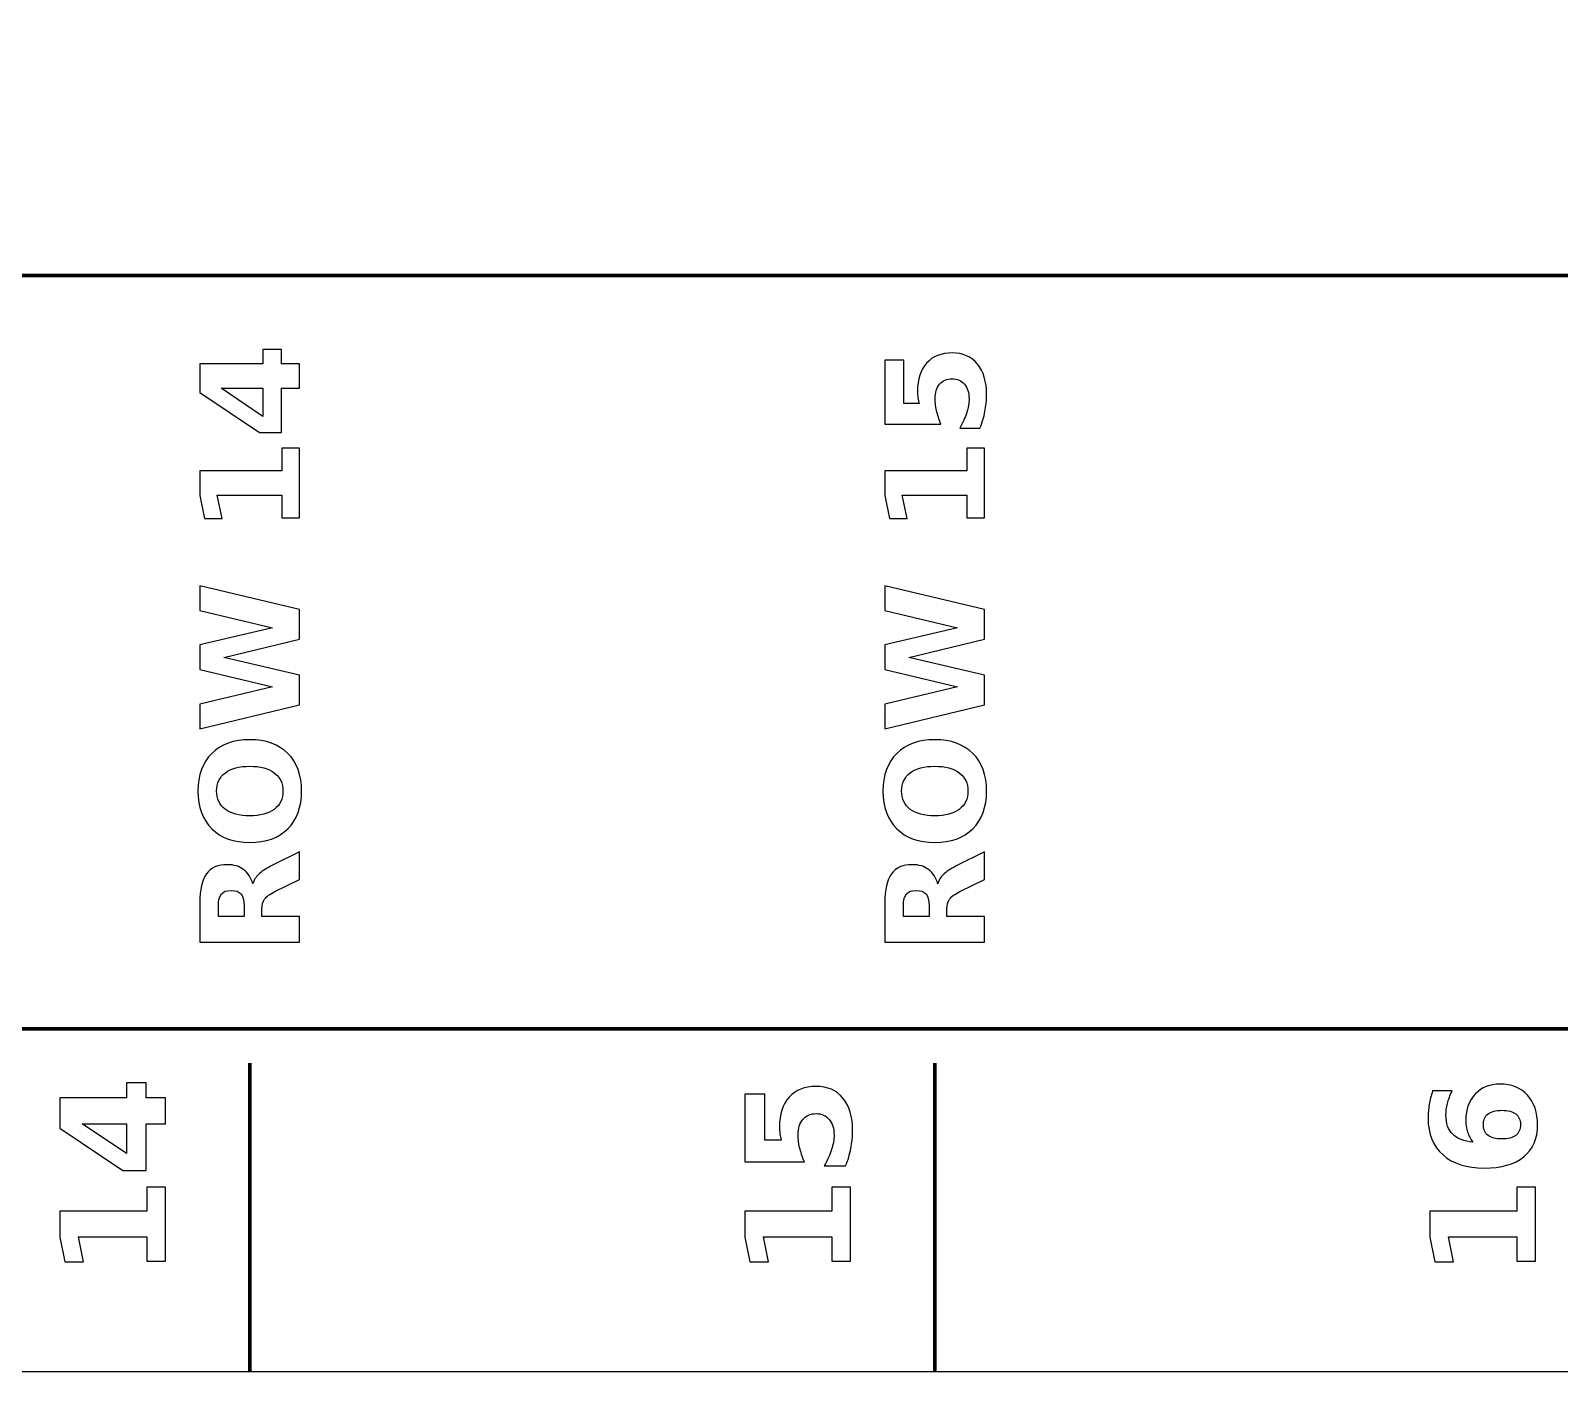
# Model space of a CAD drawing. Header units: centimetres. Extents: x -27.5 to 5.5, y -16.9 to -12.8.
# Drawn here: x -13.127 to -10.895, y -16.85 to -14.892 of the extents above; entities that cross this region are included whole.
import ezdxf

# ---------------------------------------------------------------- set-up
doc = ezdxf.new("R2010")
doc.units = ezdxf.units.CM
doc.header["$MEASUREMENT"] = 0
doc.layers.add('Layer 1', color=7, linetype='Continuous')

msp = doc.modelspace()

# ---------------------------------------------------------------- linework, layer by layer
at = {"layer": 'Layer 1', "color": 7}
msp.add_open_spline([(-27.5, -12.85), (-27.5, -12.85), (5.5, -12.85), (5.5, -12.85), (5.5, -12.85), (5.5, -12.85), (5.5, -16.85), (5.5, -16.85), (5.5, -16.85), (5.5, -16.85), (-27.5, -16.85), (-27.5, -16.85), (-27.5, -16.85), (-27.5, -16.85), (-27.5, -12.85), (-27.5, -12.85)], degree=3, knots=[0, 0, 0, 0, 0.25, 0.25, 0.25, 0.25, 0.5, 0.5, 0.5, 0.5, 0.75, 0.75, 0.75, 0.75, 1, 1, 1, 1], dxfattribs=at)
at = {"layer": 'Layer 1', "color": 250, "lineweight": 100}
msp.add_open_spline([(-26.05684, -16.35), (-26.05684, -16.35), (-26.05684, -15.25), (-26.05684, -15.25), (-26.05684, -15.25), (-26.05684, -15.25), (3.51816, -15.25), (3.51816, -15.25), (3.51816, -15.25), (3.51816, -15.25), (3.51816, -16.35), (3.51816, -16.35), (3.51816, -16.35), (3.51816, -16.35), (-26.05684, -16.35), (-26.05684, -16.35)], degree=3, knots=[0, 0, 0, 0, 0.25, 0.25, 0.25, 0.25, 0.5, 0.5, 0.5, 0.5, 0.75, 0.75, 0.75, 0.75, 1, 1, 1, 1], dxfattribs=at)
at = {"layer": 'Layer 1', "color": 250}
for points, knots in [([(-12.87974, -15.42084), (-12.87974, -15.42084), (-12.87974, -15.37904), (-12.87974, -15.37904), (-12.87974, -15.37904), (-12.87974, -15.37904), (-12.78774, -15.37904), (-12.78774, -15.37904), (-12.78774, -15.37904), (-12.78774, -15.37904), (-12.78774, -15.35824), (-12.78774, -15.35824), (-12.78774, -15.35824), (-12.78774, -15.35824), (-12.76051, -15.35824), (-12.76051, -15.35824), (-12.76051, -15.35824), (-12.76051, -15.35824), (-12.76051, -15.37904), (-12.76051, -15.37904), (-12.76051, -15.37904), (-12.76051, -15.37904), (-12.73394, -15.37904), (-12.73394, -15.37904), (-12.73394, -15.37904), (-12.73394, -15.37904), (-12.73394, -15.41457), (-12.73394, -15.41457), (-12.73394, -15.41457), (-12.73394, -15.41457), (-12.76051, -15.41457), (-12.76051, -15.41457), (-12.76051, -15.41457), (-12.76051, -15.41457), (-12.76051, -15.47924), (-12.76051, -15.47924), (-12.76051, -15.47924), (-12.76051, -15.47924), (-12.79274, -15.47924), (-12.79274, -15.47924), (-12.79274, -15.47924), (-12.79274, -15.47924), (-12.87974, -15.42084), (-12.87974, -15.42084)], [0, 0, 0, 0, 0.0909091, 0.0909091, 0.0909091, 0.0909091, 0.1818182, 0.1818182, 0.1818182, 0.1818182, 0.2727273, 0.2727273, 0.2727273, 0.2727273, 0.3636364, 0.3636364, 0.3636364, 0.3636364, 0.4545455, 0.4545455, 0.4545455, 0.4545455, 0.5454545, 0.5454545, 0.5454545, 0.5454545, 0.6363636, 0.6363636, 0.6363636, 0.6363636, 0.7272727, 0.7272727, 0.7272727, 0.7272727, 0.8181818, 0.8181818, 0.8181818, 0.8181818, 0.9090909, 0.9090909, 0.9090909, 0.9090909, 1, 1, 1, 1]), ([(-11.87974, -15.46704), (-11.87974, -15.46704), (-11.87974, -15.37357), (-11.87974, -15.37357), (-11.87974, -15.37357), (-11.87974, -15.37357), (-11.85211, -15.37357), (-11.85211, -15.37357), (-11.85211, -15.37357), (-11.85211, -15.37357), (-11.85211, -15.43707), (-11.85211, -15.43707), (-11.85211, -15.43707), (-11.85211, -15.43707), (-11.82954, -15.43707), (-11.82954, -15.43707), (-11.82954, -15.43707), (-11.83031, -15.43421), (-11.83091, -15.43134), (-11.83134, -15.42844), (-11.83134, -15.42844), (-11.83177, -15.42554), (-11.83197, -15.42251), (-11.83197, -15.41941), (-11.83197, -15.41941), (-11.83197, -15.40161), (-11.82754, -15.38777), (-11.81864, -15.37787), (-11.81864, -15.37787), (-11.80977, -15.36797), (-11.79737, -15.36304), (-11.78151, -15.36304), (-11.78151, -15.36304), (-11.76574, -15.36304), (-11.75341, -15.36844), (-11.74447, -15.37921), (-11.74447, -15.37921), (-11.73557, -15.38997), (-11.73111, -15.40494), (-11.73111, -15.42407), (-11.73111, -15.42407), (-11.73111, -15.43234), (-11.73191, -15.44054), (-11.73351, -15.44864), (-11.73351, -15.44864), (-11.73511, -15.45674), (-11.73751, -15.46481), (-11.74077, -15.47281), (-11.74077, -15.47281), (-11.74077, -15.47281), (-11.77037, -15.47281), (-11.77037, -15.47281), (-11.77037, -15.47281), (-11.76581, -15.46487), (-11.76241, -15.45734), (-11.76011, -15.45021), (-11.76011, -15.45021), (-11.75784, -15.44307), (-11.75671, -15.43634), (-11.75671, -15.43004), (-11.75671, -15.43004), (-11.75671, -15.42091), (-11.75894, -15.41374), (-11.76341, -15.40851), (-11.76341, -15.40851), (-11.76784, -15.40327), (-11.77387, -15.40064), (-11.78147, -15.40064), (-11.78147, -15.40064), (-11.78917, -15.40064), (-11.79521, -15.40327), (-11.79964, -15.40851), (-11.79964, -15.40851), (-11.80407, -15.41374), (-11.80627, -15.42091), (-11.80627, -15.43004), (-11.80627, -15.43004), (-11.80627, -15.43544), (-11.80557, -15.44121), (-11.80417, -15.44731), (-11.80417, -15.44731), (-11.80277, -15.45344), (-11.80061, -15.46001), (-11.79767, -15.46704), (-11.79767, -15.46704), (-11.79767, -15.46704), (-11.87974, -15.46704), (-11.87974, -15.46704)], [0, 0, 0, 0, 0.0454545, 0.0454545, 0.0454545, 0.0454545, 0.0909091, 0.0909091, 0.0909091, 0.0909091, 0.1363636, 0.1363636, 0.1363636, 0.1363636, 0.1818182, 0.1818182, 0.1818182, 0.1818182, 0.2272727, 0.2272727, 0.2272727, 0.2272727, 0.2727273, 0.2727273, 0.2727273, 0.2727273, 0.3181818, 0.3181818, 0.3181818, 0.3181818, 0.3636364, 0.3636364, 0.3636364, 0.3636364, 0.4090909, 0.4090909, 0.4090909, 0.4090909, 0.4545455, 0.4545455, 0.4545455, 0.4545455, 0.5, 0.5, 0.5, 0.5, 0.5454545, 0.5454545, 0.5454545, 0.5454545, 0.5909091, 0.5909091, 0.5909091, 0.5909091, 0.6363636, 0.6363636, 0.6363636, 0.6363636, 0.6818182, 0.6818182, 0.6818182, 0.6818182, 0.7272727, 0.7272727, 0.7272727, 0.7272727, 0.7727273, 0.7727273, 0.7727273, 0.7727273, 0.8181818, 0.8181818, 0.8181818, 0.8181818, 0.8636364, 0.8636364, 0.8636364, 0.8636364, 0.9090909, 0.9090909, 0.9090909, 0.9090909, 0.9545455, 0.9545455, 0.9545455, 0.9545455, 1, 1, 1, 1]), ([(-12.84877, -15.41457), (-12.84877, -15.41457), (-12.78774, -15.45581), (-12.78774, -15.45581), (-12.78774, -15.45581), (-12.78774, -15.45581), (-12.78774, -15.41457), (-12.78774, -15.41457), (-12.78774, -15.41457), (-12.78774, -15.41457), (-12.84877, -15.41457), (-12.84877, -15.41457)], [0, 0, 0, 0, 0.3333333, 0.3333333, 0.3333333, 0.3333333, 0.6666667, 0.6666667, 0.6666667, 0.6666667, 1, 1, 1, 1]), ([(-12.75991, -15.60398), (-12.75991, -15.60398), (-12.75991, -15.57078), (-12.75991, -15.57078), (-12.75991, -15.57078), (-12.75991, -15.57078), (-12.85414, -15.57078), (-12.85414, -15.57078), (-12.85414, -15.57078), (-12.85414, -15.57078), (-12.84711, -15.60484), (-12.84711, -15.60484), (-12.84711, -15.60484), (-12.84711, -15.60484), (-12.87271, -15.60484), (-12.87271, -15.60484), (-12.87271, -15.60484), (-12.87271, -15.60484), (-12.87974, -15.57098), (-12.87974, -15.57098), (-12.87974, -15.57098), (-12.87974, -15.57098), (-12.87974, -15.53524), (-12.87974, -15.53524), (-12.87974, -15.53524), (-12.87974, -15.53524), (-12.75991, -15.53524), (-12.75991, -15.53524), (-12.75991, -15.53524), (-12.75991, -15.53524), (-12.75991, -15.50204), (-12.75991, -15.50204), (-12.75991, -15.50204), (-12.75991, -15.50204), (-12.73394, -15.50204), (-12.73394, -15.50204), (-12.73394, -15.50204), (-12.73394, -15.50204), (-12.73394, -15.60398), (-12.73394, -15.60398), (-12.73394, -15.60398), (-12.73394, -15.60398), (-12.75991, -15.60398), (-12.75991, -15.60398)], [0, 0, 0, 0, 0.0909091, 0.0909091, 0.0909091, 0.0909091, 0.1818182, 0.1818182, 0.1818182, 0.1818182, 0.2727273, 0.2727273, 0.2727273, 0.2727273, 0.3636364, 0.3636364, 0.3636364, 0.3636364, 0.4545455, 0.4545455, 0.4545455, 0.4545455, 0.5454545, 0.5454545, 0.5454545, 0.5454545, 0.6363636, 0.6363636, 0.6363636, 0.6363636, 0.7272727, 0.7272727, 0.7272727, 0.7272727, 0.8181818, 0.8181818, 0.8181818, 0.8181818, 0.9090909, 0.9090909, 0.9090909, 0.9090909, 1, 1, 1, 1]), ([(-11.75991, -15.60398), (-11.75991, -15.60398), (-11.75991, -15.57078), (-11.75991, -15.57078), (-11.75991, -15.57078), (-11.75991, -15.57078), (-11.85414, -15.57078), (-11.85414, -15.57078), (-11.85414, -15.57078), (-11.85414, -15.57078), (-11.84711, -15.60484), (-11.84711, -15.60484), (-11.84711, -15.60484), (-11.84711, -15.60484), (-11.87271, -15.60484), (-11.87271, -15.60484), (-11.87271, -15.60484), (-11.87271, -15.60484), (-11.87974, -15.57098), (-11.87974, -15.57098), (-11.87974, -15.57098), (-11.87974, -15.57098), (-11.87974, -15.53524), (-11.87974, -15.53524), (-11.87974, -15.53524), (-11.87974, -15.53524), (-11.75991, -15.53524), (-11.75991, -15.53524), (-11.75991, -15.53524), (-11.75991, -15.53524), (-11.75991, -15.50204), (-11.75991, -15.50204), (-11.75991, -15.50204), (-11.75991, -15.50204), (-11.73394, -15.50204), (-11.73394, -15.50204), (-11.73394, -15.50204), (-11.73394, -15.50204), (-11.73394, -15.60398), (-11.73394, -15.60398), (-11.73394, -15.60398), (-11.73394, -15.60398), (-11.75991, -15.60398), (-11.75991, -15.60398)], [0, 0, 0, 0, 0.0909091, 0.0909091, 0.0909091, 0.0909091, 0.1818182, 0.1818182, 0.1818182, 0.1818182, 0.2727273, 0.2727273, 0.2727273, 0.2727273, 0.3636364, 0.3636364, 0.3636364, 0.3636364, 0.4545455, 0.4545455, 0.4545455, 0.4545455, 0.5454545, 0.5454545, 0.5454545, 0.5454545, 0.6363636, 0.6363636, 0.6363636, 0.6363636, 0.7272727, 0.7272727, 0.7272727, 0.7272727, 0.8181818, 0.8181818, 0.8181818, 0.8181818, 0.9090909, 0.9090909, 0.9090909, 0.9090909, 1, 1, 1, 1]), ([(-12.87974, -15.91167), (-12.87974, -15.91167), (-12.87974, -15.87564), (-12.87974, -15.87564), (-12.87974, -15.87564), (-12.87974, -15.87564), (-12.77377, -15.85044), (-12.77377, -15.85044), (-12.77377, -15.85044), (-12.77377, -15.85044), (-12.87974, -15.82544), (-12.87974, -15.82544), (-12.87974, -15.82544), (-12.87974, -15.82544), (-12.87974, -15.78921), (-12.87974, -15.78921), (-12.87974, -15.78921), (-12.87974, -15.78921), (-12.77377, -15.76421), (-12.77377, -15.76421), (-12.77377, -15.76421), (-12.77377, -15.76421), (-12.87974, -15.73901), (-12.87974, -15.73901), (-12.87974, -15.73901), (-12.87974, -15.73901), (-12.87974, -15.70327), (-12.87974, -15.70327), (-12.87974, -15.70327), (-12.87974, -15.70327), (-12.73394, -15.73764), (-12.73394, -15.73764), (-12.73394, -15.73764), (-12.73394, -15.73764), (-12.73394, -15.78101), (-12.73394, -15.78101), (-12.73394, -15.78101), (-12.73394, -15.78101), (-12.84477, -15.80747), (-12.84477, -15.80747), (-12.84477, -15.80747), (-12.84477, -15.80747), (-12.73394, -15.83364), (-12.73394, -15.83364), (-12.73394, -15.83364), (-12.73394, -15.83364), (-12.73394, -15.87701), (-12.73394, -15.87701), (-12.73394, -15.87701), (-12.73394, -15.87701), (-12.87974, -15.91167), (-12.87974, -15.91167)], [0, 0, 0, 0, 0.0769231, 0.0769231, 0.0769231, 0.0769231, 0.1538462, 0.1538462, 0.1538462, 0.1538462, 0.2307692, 0.2307692, 0.2307692, 0.2307692, 0.3076923, 0.3076923, 0.3076923, 0.3076923, 0.3846154, 0.3846154, 0.3846154, 0.3846154, 0.4615385, 0.4615385, 0.4615385, 0.4615385, 0.5384615, 0.5384615, 0.5384615, 0.5384615, 0.6153846, 0.6153846, 0.6153846, 0.6153846, 0.6923077, 0.6923077, 0.6923077, 0.6923077, 0.7692308, 0.7692308, 0.7692308, 0.7692308, 0.8461538, 0.8461538, 0.8461538, 0.8461538, 0.9230769, 0.9230769, 0.9230769, 0.9230769, 1, 1, 1, 1]), ([(-11.87974, -15.91167), (-11.87974, -15.91167), (-11.87974, -15.87564), (-11.87974, -15.87564), (-11.87974, -15.87564), (-11.87974, -15.87564), (-11.77377, -15.85044), (-11.77377, -15.85044), (-11.77377, -15.85044), (-11.77377, -15.85044), (-11.87974, -15.82544), (-11.87974, -15.82544), (-11.87974, -15.82544), (-11.87974, -15.82544), (-11.87974, -15.78921), (-11.87974, -15.78921), (-11.87974, -15.78921), (-11.87974, -15.78921), (-11.77377, -15.76421), (-11.77377, -15.76421), (-11.77377, -15.76421), (-11.77377, -15.76421), (-11.87974, -15.73901), (-11.87974, -15.73901), (-11.87974, -15.73901), (-11.87974, -15.73901), (-11.87974, -15.70327), (-11.87974, -15.70327), (-11.87974, -15.70327), (-11.87974, -15.70327), (-11.73394, -15.73764), (-11.73394, -15.73764), (-11.73394, -15.73764), (-11.73394, -15.73764), (-11.73394, -15.78101), (-11.73394, -15.78101), (-11.73394, -15.78101), (-11.73394, -15.78101), (-11.84477, -15.80747), (-11.84477, -15.80747), (-11.84477, -15.80747), (-11.84477, -15.80747), (-11.73394, -15.83364), (-11.73394, -15.83364), (-11.73394, -15.83364), (-11.73394, -15.83364), (-11.73394, -15.87701), (-11.73394, -15.87701), (-11.73394, -15.87701), (-11.73394, -15.87701), (-11.87974, -15.91167), (-11.87974, -15.91167)], [0, 0, 0, 0, 0.0769231, 0.0769231, 0.0769231, 0.0769231, 0.1538462, 0.1538462, 0.1538462, 0.1538462, 0.2307692, 0.2307692, 0.2307692, 0.2307692, 0.3076923, 0.3076923, 0.3076923, 0.3076923, 0.3846154, 0.3846154, 0.3846154, 0.3846154, 0.4615385, 0.4615385, 0.4615385, 0.4615385, 0.5384615, 0.5384615, 0.5384615, 0.5384615, 0.6153846, 0.6153846, 0.6153846, 0.6153846, 0.6923077, 0.6923077, 0.6923077, 0.6923077, 0.7692308, 0.7692308, 0.7692308, 0.7692308, 0.8461538, 0.8461538, 0.8461538, 0.8461538, 0.9230769, 0.9230769, 0.9230769, 0.9230769, 1, 1, 1, 1]), ([(-12.88237, -16.0027), (-12.88237, -15.97927), (-12.87567, -15.9609), (-12.86224, -15.94764), (-12.86224, -15.94764), (-12.84884, -15.93434), (-12.83031, -15.9277), (-12.80671, -15.9277), (-12.80671, -15.9277), (-12.78314, -15.9277), (-12.76464, -15.93434), (-12.75124, -15.94764), (-12.75124, -15.94764), (-12.73781, -15.9609), (-12.73111, -15.97927), (-12.73111, -16.0027), (-12.73111, -16.0027), (-12.73111, -16.02607), (-12.73781, -16.0444), (-12.75124, -16.05774), (-12.75124, -16.05774), (-12.76464, -16.07104), (-12.78314, -16.0777), (-12.80671, -16.0777), (-12.80671, -16.0777), (-12.83031, -16.0777), (-12.84884, -16.07104), (-12.86224, -16.05774), (-12.86224, -16.05774), (-12.87567, -16.0444), (-12.88237, -16.02607), (-12.88237, -16.0027)], [0, 0, 0, 0, 0.125, 0.125, 0.125, 0.125, 0.25, 0.25, 0.25, 0.25, 0.375, 0.375, 0.375, 0.375, 0.5, 0.5, 0.5, 0.5, 0.625, 0.625, 0.625, 0.625, 0.75, 0.75, 0.75, 0.75, 0.875, 0.875, 0.875, 0.875, 1, 1, 1, 1]), ([(-11.88237, -16.0027), (-11.88237, -15.97927), (-11.87567, -15.9609), (-11.86224, -15.94764), (-11.86224, -15.94764), (-11.84884, -15.93434), (-11.83031, -15.9277), (-11.80671, -15.9277), (-11.80671, -15.9277), (-11.78314, -15.9277), (-11.76464, -15.93434), (-11.75124, -15.94764), (-11.75124, -15.94764), (-11.73781, -15.9609), (-11.73111, -15.97927), (-11.73111, -16.0027), (-11.73111, -16.0027), (-11.73111, -16.02607), (-11.73781, -16.0444), (-11.75124, -16.05774), (-11.75124, -16.05774), (-11.76464, -16.07104), (-11.78314, -16.0777), (-11.80671, -16.0777), (-11.80671, -16.0777), (-11.83031, -16.0777), (-11.84884, -16.07104), (-11.86224, -16.05774), (-11.86224, -16.05774), (-11.87567, -16.0444), (-11.88237, -16.02607), (-11.88237, -16.0027)], [0, 0, 0, 0, 0.125, 0.125, 0.125, 0.125, 0.25, 0.25, 0.25, 0.25, 0.375, 0.375, 0.375, 0.375, 0.5, 0.5, 0.5, 0.5, 0.625, 0.625, 0.625, 0.625, 0.75, 0.75, 0.75, 0.75, 0.875, 0.875, 0.875, 0.875, 1, 1, 1, 1]), ([(-12.85514, -16.0027), (-12.85514, -16.01417), (-12.85091, -16.02304), (-12.84244, -16.02937), (-12.84244, -16.02937), (-12.83397, -16.03567), (-12.82207, -16.03884), (-12.80671, -16.03884), (-12.80671, -16.03884), (-12.79137, -16.03884), (-12.77951, -16.03567), (-12.77104, -16.02937), (-12.77104, -16.02937), (-12.76257, -16.02304), (-12.75834, -16.01417), (-12.75834, -16.0027), (-12.75834, -16.0027), (-12.75834, -15.99117), (-12.76257, -15.98227), (-12.77104, -15.97594), (-12.77104, -15.97594), (-12.77951, -15.96964), (-12.79137, -15.96647), (-12.80671, -15.96647), (-12.80671, -15.96647), (-12.82207, -15.96647), (-12.83397, -15.96964), (-12.84244, -15.97594), (-12.84244, -15.97594), (-12.85091, -15.98227), (-12.85514, -15.99117), (-12.85514, -16.0027)], [0, 0, 0, 0, 0.125, 0.125, 0.125, 0.125, 0.25, 0.25, 0.25, 0.25, 0.375, 0.375, 0.375, 0.375, 0.5, 0.5, 0.5, 0.5, 0.625, 0.625, 0.625, 0.625, 0.75, 0.75, 0.75, 0.75, 0.875, 0.875, 0.875, 0.875, 1, 1, 1, 1]), ([(-11.85514, -16.0027), (-11.85514, -16.01417), (-11.85091, -16.02304), (-11.84244, -16.02937), (-11.84244, -16.02937), (-11.83397, -16.03567), (-11.82207, -16.03884), (-11.80671, -16.03884), (-11.80671, -16.03884), (-11.79137, -16.03884), (-11.77951, -16.03567), (-11.77104, -16.02937), (-11.77104, -16.02937), (-11.76257, -16.02304), (-11.75834, -16.01417), (-11.75834, -16.0027), (-11.75834, -16.0027), (-11.75834, -15.99117), (-11.76257, -15.98227), (-11.77104, -15.97594), (-11.77104, -15.97594), (-11.77951, -15.96964), (-11.79137, -15.96647), (-11.80671, -15.96647), (-11.80671, -15.96647), (-11.82207, -15.96647), (-11.83397, -15.96964), (-11.84244, -15.97594), (-11.84244, -15.97594), (-11.85091, -15.98227), (-11.85514, -15.99117), (-11.85514, -16.0027)], [0, 0, 0, 0, 0.125, 0.125, 0.125, 0.125, 0.25, 0.25, 0.25, 0.25, 0.375, 0.375, 0.375, 0.375, 0.5, 0.5, 0.5, 0.5, 0.625, 0.625, 0.625, 0.625, 0.75, 0.75, 0.75, 0.75, 0.875, 0.875, 0.875, 0.875, 1, 1, 1, 1]), ([(-12.78911, -16.1857), (-12.78911, -16.1857), (-12.73394, -16.1857), (-12.73394, -16.1857), (-12.73394, -16.1857), (-12.73394, -16.1857), (-12.73394, -16.2233), (-12.73394, -16.2233), (-12.73394, -16.2233), (-12.73394, -16.2233), (-12.87974, -16.2233), (-12.87974, -16.2233), (-12.87974, -16.2233), (-12.87974, -16.2233), (-12.87974, -16.16587), (-12.87974, -16.16587), (-12.87974, -16.16587), (-12.87974, -16.14667), (-12.87651, -16.13257), (-12.87007, -16.12364), (-12.87007, -16.12364), (-12.86364, -16.11467), (-12.85344, -16.1102), (-12.83951, -16.1102), (-12.83951, -16.1102), (-12.82987, -16.1102), (-12.82194, -16.11254), (-12.81577, -16.11717), (-12.81577, -16.11717), (-12.80957, -16.12184), (-12.80501, -16.12887), (-12.80207, -16.13824), (-12.80207, -16.13824), (-12.80091, -16.1331), (-12.79827, -16.12847), (-12.79414, -16.1244), (-12.79414, -16.1244), (-12.79001, -16.12034), (-12.78374, -16.11624), (-12.77534, -16.11207), (-12.77534, -16.11207), (-12.77534, -16.11207), (-12.73394, -16.09164), (-12.73394, -16.09164), (-12.73394, -16.09164), (-12.73394, -16.09164), (-12.73394, -16.1317), (-12.73394, -16.1317), (-12.73394, -16.1317), (-12.73394, -16.1317), (-12.77017, -16.14947), (-12.77017, -16.14947), (-12.77017, -16.14947), (-12.77744, -16.15304), (-12.78244, -16.15667), (-12.78511, -16.16037), (-12.78511, -16.16037), (-12.78777, -16.16404), (-12.78911, -16.16894), (-12.78911, -16.17507), (-12.78911, -16.17507), (-12.78911, -16.17507), (-12.78911, -16.1857), (-12.78911, -16.1857)], [0, 0, 0, 0, 0.0625, 0.0625, 0.0625, 0.0625, 0.125, 0.125, 0.125, 0.125, 0.1875, 0.1875, 0.1875, 0.1875, 0.25, 0.25, 0.25, 0.25, 0.3125, 0.3125, 0.3125, 0.3125, 0.375, 0.375, 0.375, 0.375, 0.4375, 0.4375, 0.4375, 0.4375, 0.5, 0.5, 0.5, 0.5, 0.5625, 0.5625, 0.5625, 0.5625, 0.625, 0.625, 0.625, 0.625, 0.6875, 0.6875, 0.6875, 0.6875, 0.75, 0.75, 0.75, 0.75, 0.8125, 0.8125, 0.8125, 0.8125, 0.875, 0.875, 0.875, 0.875, 0.9375, 0.9375, 0.9375, 0.9375, 1, 1, 1, 1]), ([(-11.78911, -16.1857), (-11.78911, -16.1857), (-11.73394, -16.1857), (-11.73394, -16.1857), (-11.73394, -16.1857), (-11.73394, -16.1857), (-11.73394, -16.2233), (-11.73394, -16.2233), (-11.73394, -16.2233), (-11.73394, -16.2233), (-11.87974, -16.2233), (-11.87974, -16.2233), (-11.87974, -16.2233), (-11.87974, -16.2233), (-11.87974, -16.16587), (-11.87974, -16.16587), (-11.87974, -16.16587), (-11.87974, -16.14667), (-11.87651, -16.13257), (-11.87007, -16.12364), (-11.87007, -16.12364), (-11.86364, -16.11467), (-11.85344, -16.1102), (-11.83951, -16.1102), (-11.83951, -16.1102), (-11.82987, -16.1102), (-11.82194, -16.11254), (-11.81577, -16.11717), (-11.81577, -16.11717), (-11.80957, -16.12184), (-11.80501, -16.12887), (-11.80207, -16.13824), (-11.80207, -16.13824), (-11.80091, -16.1331), (-11.79827, -16.12847), (-11.79414, -16.1244), (-11.79414, -16.1244), (-11.79001, -16.12034), (-11.78374, -16.11624), (-11.77534, -16.11207), (-11.77534, -16.11207), (-11.77534, -16.11207), (-11.73394, -16.09164), (-11.73394, -16.09164), (-11.73394, -16.09164), (-11.73394, -16.09164), (-11.73394, -16.1317), (-11.73394, -16.1317), (-11.73394, -16.1317), (-11.73394, -16.1317), (-11.77017, -16.14947), (-11.77017, -16.14947), (-11.77017, -16.14947), (-11.77744, -16.15304), (-11.78244, -16.15667), (-11.78511, -16.16037), (-11.78511, -16.16037), (-11.78777, -16.16404), (-11.78911, -16.16894), (-11.78911, -16.17507), (-11.78911, -16.17507), (-11.78911, -16.17507), (-11.78911, -16.1857), (-11.78911, -16.1857)], [0, 0, 0, 0, 0.0625, 0.0625, 0.0625, 0.0625, 0.125, 0.125, 0.125, 0.125, 0.1875, 0.1875, 0.1875, 0.1875, 0.25, 0.25, 0.25, 0.25, 0.3125, 0.3125, 0.3125, 0.3125, 0.375, 0.375, 0.375, 0.375, 0.4375, 0.4375, 0.4375, 0.4375, 0.5, 0.5, 0.5, 0.5, 0.5625, 0.5625, 0.5625, 0.5625, 0.625, 0.625, 0.625, 0.625, 0.6875, 0.6875, 0.6875, 0.6875, 0.75, 0.75, 0.75, 0.75, 0.8125, 0.8125, 0.8125, 0.8125, 0.875, 0.875, 0.875, 0.875, 0.9375, 0.9375, 0.9375, 0.9375, 1, 1, 1, 1]), ([(-12.81507, -16.16987), (-12.81507, -16.162), (-12.81654, -16.15634), (-12.81947, -16.15294), (-12.81947, -16.15294), (-12.82241, -16.1495), (-12.82724, -16.1478), (-12.83394, -16.1478), (-12.83394, -16.1478), (-12.84057, -16.1478), (-12.84534, -16.1495), (-12.84821, -16.15294), (-12.84821, -16.15294), (-12.85107, -16.15634), (-12.85251, -16.162), (-12.85251, -16.16987), (-12.85251, -16.16987), (-12.85251, -16.16987), (-12.85251, -16.1857), (-12.85251, -16.1857), (-12.85251, -16.1857), (-12.85251, -16.1857), (-12.81507, -16.1857), (-12.81507, -16.1857), (-12.81507, -16.1857), (-12.81507, -16.1857), (-12.81507, -16.16987), (-12.81507, -16.16987)], [0, 0, 0, 0, 0.1428571, 0.1428571, 0.1428571, 0.1428571, 0.2857143, 0.2857143, 0.2857143, 0.2857143, 0.4285714, 0.4285714, 0.4285714, 0.4285714, 0.5714286, 0.5714286, 0.5714286, 0.5714286, 0.7142857, 0.7142857, 0.7142857, 0.7142857, 0.8571429, 0.8571429, 0.8571429, 0.8571429, 1, 1, 1, 1]), ([(-11.81507, -16.16987), (-11.81507, -16.162), (-11.81654, -16.15634), (-11.81947, -16.15294), (-11.81947, -16.15294), (-11.82241, -16.1495), (-11.82724, -16.1478), (-11.83394, -16.1478), (-11.83394, -16.1478), (-11.84057, -16.1478), (-11.84534, -16.1495), (-11.84821, -16.15294), (-11.84821, -16.15294), (-11.85107, -16.15634), (-11.85251, -16.162), (-11.85251, -16.16987), (-11.85251, -16.16987), (-11.85251, -16.16987), (-11.85251, -16.1857), (-11.85251, -16.1857), (-11.85251, -16.1857), (-11.85251, -16.1857), (-11.81507, -16.1857), (-11.81507, -16.1857), (-11.81507, -16.1857), (-11.81507, -16.1857), (-11.81507, -16.16987), (-11.81507, -16.16987)], [0, 0, 0, 0, 0.1428571, 0.1428571, 0.1428571, 0.1428571, 0.2857143, 0.2857143, 0.2857143, 0.2857143, 0.4285714, 0.4285714, 0.4285714, 0.4285714, 0.5714286, 0.5714286, 0.5714286, 0.5714286, 0.7142857, 0.7142857, 0.7142857, 0.7142857, 0.8571429, 0.8571429, 0.8571429, 0.8571429, 1, 1, 1, 1]), ([(-13.08401, -16.49502), (-13.08401, -16.49502), (-13.08401, -16.45078), (-13.08401, -16.45078), (-13.08401, -16.45078), (-13.08401, -16.45078), (-12.98664, -16.45078), (-12.98664, -16.45078), (-12.98664, -16.45078), (-12.98664, -16.45078), (-12.98664, -16.42876), (-12.98664, -16.42876), (-12.98664, -16.42876), (-12.98664, -16.42876), (-12.95782, -16.42876), (-12.95782, -16.42876), (-12.95782, -16.42876), (-12.95782, -16.42876), (-12.95782, -16.45078), (-12.95782, -16.45078), (-12.95782, -16.45078), (-12.95782, -16.45078), (-12.9297, -16.45078), (-12.9297, -16.45078), (-12.9297, -16.45078), (-12.9297, -16.45078), (-12.9297, -16.48838), (-12.9297, -16.48838), (-12.9297, -16.48838), (-12.9297, -16.48838), (-12.95782, -16.48838), (-12.95782, -16.48838), (-12.95782, -16.48838), (-12.95782, -16.48838), (-12.95782, -16.55682), (-12.95782, -16.55682), (-12.95782, -16.55682), (-12.95782, -16.55682), (-12.99193, -16.55682), (-12.99193, -16.55682), (-12.99193, -16.55682), (-12.99193, -16.55682), (-13.08401, -16.49502), (-13.08401, -16.49502)], [0, 0, 0, 0, 0.0909091, 0.0909091, 0.0909091, 0.0909091, 0.1818182, 0.1818182, 0.1818182, 0.1818182, 0.2727273, 0.2727273, 0.2727273, 0.2727273, 0.3636364, 0.3636364, 0.3636364, 0.3636364, 0.4545455, 0.4545455, 0.4545455, 0.4545455, 0.5454545, 0.5454545, 0.5454545, 0.5454545, 0.6363636, 0.6363636, 0.6363636, 0.6363636, 0.7272727, 0.7272727, 0.7272727, 0.7272727, 0.8181818, 0.8181818, 0.8181818, 0.8181818, 0.9090909, 0.9090909, 0.9090909, 0.9090909, 1, 1, 1, 1]), ([(-12.08401, -16.54391), (-12.08401, -16.54391), (-12.08401, -16.44499), (-12.08401, -16.44499), (-12.08401, -16.44499), (-12.08401, -16.44499), (-12.05476, -16.44499), (-12.05476, -16.44499), (-12.05476, -16.44499), (-12.05476, -16.44499), (-12.05476, -16.5122), (-12.05476, -16.5122), (-12.05476, -16.5122), (-12.05476, -16.5122), (-12.03088, -16.5122), (-12.03088, -16.5122), (-12.03088, -16.5122), (-12.03169, -16.50916), (-12.03232, -16.50613), (-12.03278, -16.50306), (-12.03278, -16.50306), (-12.03324, -16.49999), (-12.03345, -16.49678), (-12.03345, -16.4935), (-12.03345, -16.4935), (-12.03345, -16.47466), (-12.02876, -16.46002), (-12.01934, -16.44954), (-12.01934, -16.44954), (-12.00996, -16.43907), (-11.99683, -16.43384), (-11.98004, -16.43384), (-11.98004, -16.43384), (-11.96336, -16.43384), (-11.9503, -16.43956), (-11.94085, -16.45095), (-11.94085, -16.45095), (-11.93143, -16.46235), (-11.9267, -16.47819), (-11.9267, -16.49844), (-11.9267, -16.49844), (-11.9267, -16.50719), (-11.92755, -16.51587), (-11.92924, -16.52444), (-11.92924, -16.52444), (-11.93093, -16.53301), (-11.93347, -16.54155), (-11.93693, -16.55002), (-11.93693, -16.55002), (-11.93693, -16.55002), (-11.96826, -16.55002), (-11.96826, -16.55002), (-11.96826, -16.55002), (-11.96343, -16.54162), (-11.95983, -16.53365), (-11.95739, -16.5261), (-11.95739, -16.5261), (-11.95499, -16.51855), (-11.9538, -16.51142), (-11.9538, -16.50475), (-11.9538, -16.50475), (-11.9538, -16.49509), (-11.95616, -16.4875), (-11.96089, -16.48196), (-11.96089, -16.48196), (-11.96558, -16.47643), (-11.97196, -16.47364), (-11.98001, -16.47364), (-11.98001, -16.47364), (-11.98816, -16.47364), (-11.99454, -16.47643), (-11.99923, -16.48196), (-11.99923, -16.48196), (-12.00393, -16.4875), (-12.00625, -16.49509), (-12.00625, -16.50475), (-12.00625, -16.50475), (-12.00625, -16.51047), (-12.00551, -16.51657), (-12.00403, -16.52303), (-12.00403, -16.52303), (-12.00255, -16.52952), (-12.00026, -16.53647), (-11.99715, -16.54391), (-11.99715, -16.54391), (-11.99715, -16.54391), (-12.08401, -16.54391), (-12.08401, -16.54391)], [0, 0, 0, 0, 0.0454545, 0.0454545, 0.0454545, 0.0454545, 0.0909091, 0.0909091, 0.0909091, 0.0909091, 0.1363636, 0.1363636, 0.1363636, 0.1363636, 0.1818182, 0.1818182, 0.1818182, 0.1818182, 0.2272727, 0.2272727, 0.2272727, 0.2272727, 0.2727273, 0.2727273, 0.2727273, 0.2727273, 0.3181818, 0.3181818, 0.3181818, 0.3181818, 0.3636364, 0.3636364, 0.3636364, 0.3636364, 0.4090909, 0.4090909, 0.4090909, 0.4090909, 0.4545455, 0.4545455, 0.4545455, 0.4545455, 0.5, 0.5, 0.5, 0.5, 0.5454545, 0.5454545, 0.5454545, 0.5454545, 0.5909091, 0.5909091, 0.5909091, 0.5909091, 0.6363636, 0.6363636, 0.6363636, 0.6363636, 0.6818182, 0.6818182, 0.6818182, 0.6818182, 0.7272727, 0.7272727, 0.7272727, 0.7272727, 0.7727273, 0.7727273, 0.7727273, 0.7727273, 0.8181818, 0.8181818, 0.8181818, 0.8181818, 0.8636364, 0.8636364, 0.8636364, 0.8636364, 0.9090909, 0.9090909, 0.9090909, 0.9090909, 0.9545455, 0.9545455, 0.9545455, 0.9545455, 1, 1, 1, 1]), ([(-11.07999, -16.44058), (-11.07999, -16.44058), (-11.05145, -16.44058), (-11.05145, -16.44058), (-11.05145, -16.44058), (-11.05455, -16.44714), (-11.05684, -16.45328), (-11.05832, -16.45907), (-11.05832, -16.45907), (-11.05981, -16.46485), (-11.06055, -16.47053), (-11.06055, -16.47604), (-11.06055, -16.47604), (-11.06055, -16.48789), (-11.05727, -16.4971), (-11.05067, -16.50373), (-11.05067, -16.50373), (-11.04411, -16.51033), (-11.03434, -16.51421), (-11.02139, -16.5153), (-11.02139, -16.5153), (-11.02474, -16.51075), (-11.02728, -16.50581), (-11.02897, -16.50052), (-11.02897, -16.50052), (-11.03067, -16.49523), (-11.03151, -16.48944), (-11.03151, -16.48316), (-11.03151, -16.48316), (-11.03151, -16.46739), (-11.02689, -16.45466), (-11.01765, -16.44499), (-11.01765, -16.44499), (-11.00844, -16.43529), (-10.99634, -16.43046), (-10.98138, -16.43046), (-10.98138, -16.43046), (-10.96484, -16.43046), (-10.95161, -16.43586), (-10.94162, -16.44669), (-10.94162, -16.44669), (-10.93168, -16.45748), (-10.9267, -16.47202), (-10.9267, -16.49018), (-10.9267, -16.49018), (-10.9267, -16.51022), (-10.93347, -16.52574), (-10.94702, -16.53675), (-10.94702, -16.53675), (-10.96053, -16.54772), (-10.97976, -16.55323), (-11.00463, -16.55323), (-11.00463, -16.55323), (-11.0301, -16.55323), (-11.05014, -16.54681), (-11.06471, -16.53396), (-11.06471, -16.53396), (-11.07928, -16.52109), (-11.08658, -16.50348), (-11.08658, -16.48108), (-11.08658, -16.48108), (-11.08658, -16.47399), (-11.08602, -16.46711), (-11.08492, -16.46041), (-11.08492, -16.46041), (-11.08383, -16.45374), (-11.08217, -16.44714), (-11.07999, -16.44058)], [0, 0, 0, 0, 0.0588235, 0.0588235, 0.0588235, 0.0588235, 0.1176471, 0.1176471, 0.1176471, 0.1176471, 0.1764706, 0.1764706, 0.1764706, 0.1764706, 0.2352941, 0.2352941, 0.2352941, 0.2352941, 0.2941176, 0.2941176, 0.2941176, 0.2941176, 0.3529412, 0.3529412, 0.3529412, 0.3529412, 0.4117647, 0.4117647, 0.4117647, 0.4117647, 0.4705882, 0.4705882, 0.4705882, 0.4705882, 0.5294118, 0.5294118, 0.5294118, 0.5294118, 0.5882353, 0.5882353, 0.5882353, 0.5882353, 0.6470588, 0.6470588, 0.6470588, 0.6470588, 0.7058824, 0.7058824, 0.7058824, 0.7058824, 0.7647059, 0.7647059, 0.7647059, 0.7647059, 0.8235294, 0.8235294, 0.8235294, 0.8235294, 0.8823529, 0.8823529, 0.8823529, 0.8823529, 0.9411765, 0.9411765, 0.9411765, 0.9411765, 1, 1, 1, 1]), ([(-11.00587, -16.48976), (-11.00587, -16.49675), (-11.00361, -16.50197), (-10.99909, -16.50542), (-10.99909, -16.50542), (-10.99458, -16.50892), (-10.9878, -16.51065), (-10.97877, -16.51065), (-10.97877, -16.51065), (-10.96978, -16.51065), (-10.963, -16.50892), (-10.95849, -16.50542), (-10.95849, -16.50542), (-10.95397, -16.50197), (-10.95171, -16.49675), (-10.95171, -16.48976), (-10.95171, -16.48976), (-10.95171, -16.48274), (-10.95397, -16.47748), (-10.95849, -16.47403), (-10.95849, -16.47403), (-10.963, -16.47053), (-10.96978, -16.46881), (-10.97877, -16.46881), (-10.97877, -16.46881), (-10.9878, -16.46881), (-10.99458, -16.47053), (-10.99909, -16.47403), (-10.99909, -16.47403), (-11.00361, -16.47748), (-11.00587, -16.48274), (-11.00587, -16.48976)], [0, 0, 0, 0, 0.125, 0.125, 0.125, 0.125, 0.25, 0.25, 0.25, 0.25, 0.375, 0.375, 0.375, 0.375, 0.5, 0.5, 0.5, 0.5, 0.625, 0.625, 0.625, 0.625, 0.75, 0.75, 0.75, 0.75, 0.875, 0.875, 0.875, 0.875, 1, 1, 1, 1]), ([(-13.05123, -16.48838), (-13.05123, -16.48838), (-12.98664, -16.53202), (-12.98664, -16.53202), (-12.98664, -16.53202), (-12.98664, -16.53202), (-12.98664, -16.48838), (-12.98664, -16.48838), (-12.98664, -16.48838), (-12.98664, -16.48838), (-13.05123, -16.48838), (-13.05123, -16.48838)], [0, 0, 0, 0, 0.3333333, 0.3333333, 0.3333333, 0.3333333, 0.6666667, 0.6666667, 0.6666667, 0.6666667, 1, 1, 1, 1]), ([(-12.95718, -16.68884), (-12.95718, -16.68884), (-12.95718, -16.6537), (-12.95718, -16.6537), (-12.95718, -16.6537), (-12.95718, -16.6537), (-13.05691, -16.6537), (-13.05691, -16.6537), (-13.05691, -16.6537), (-13.05691, -16.6537), (-13.04947, -16.68976), (-13.04947, -16.68976), (-13.04947, -16.68976), (-13.04947, -16.68976), (-13.07656, -16.68976), (-13.07656, -16.68976), (-13.07656, -16.68976), (-13.07656, -16.68976), (-13.08401, -16.65391), (-13.08401, -16.65391), (-13.08401, -16.65391), (-13.08401, -16.65391), (-13.08401, -16.6161), (-13.08401, -16.6161), (-13.08401, -16.6161), (-13.08401, -16.6161), (-12.95718, -16.6161), (-12.95718, -16.6161), (-12.95718, -16.6161), (-12.95718, -16.6161), (-12.95718, -16.58096), (-12.95718, -16.58096), (-12.95718, -16.58096), (-12.95718, -16.58096), (-12.9297, -16.58096), (-12.9297, -16.58096), (-12.9297, -16.58096), (-12.9297, -16.58096), (-12.9297, -16.68884), (-12.9297, -16.68884), (-12.9297, -16.68884), (-12.9297, -16.68884), (-12.95718, -16.68884), (-12.95718, -16.68884)], [0, 0, 0, 0, 0.0909091, 0.0909091, 0.0909091, 0.0909091, 0.1818182, 0.1818182, 0.1818182, 0.1818182, 0.2727273, 0.2727273, 0.2727273, 0.2727273, 0.3636364, 0.3636364, 0.3636364, 0.3636364, 0.4545455, 0.4545455, 0.4545455, 0.4545455, 0.5454545, 0.5454545, 0.5454545, 0.5454545, 0.6363636, 0.6363636, 0.6363636, 0.6363636, 0.7272727, 0.7272727, 0.7272727, 0.7272727, 0.8181818, 0.8181818, 0.8181818, 0.8181818, 0.9090909, 0.9090909, 0.9090909, 0.9090909, 1, 1, 1, 1]), ([(-11.95718, -16.68884), (-11.95718, -16.68884), (-11.95718, -16.6537), (-11.95718, -16.6537), (-11.95718, -16.6537), (-11.95718, -16.6537), (-12.05691, -16.6537), (-12.05691, -16.6537), (-12.05691, -16.6537), (-12.05691, -16.6537), (-12.04947, -16.68976), (-12.04947, -16.68976), (-12.04947, -16.68976), (-12.04947, -16.68976), (-12.07656, -16.68976), (-12.07656, -16.68976), (-12.07656, -16.68976), (-12.07656, -16.68976), (-12.08401, -16.65391), (-12.08401, -16.65391), (-12.08401, -16.65391), (-12.08401, -16.65391), (-12.08401, -16.6161), (-12.08401, -16.6161), (-12.08401, -16.6161), (-12.08401, -16.6161), (-11.95718, -16.6161), (-11.95718, -16.6161), (-11.95718, -16.6161), (-11.95718, -16.6161), (-11.95718, -16.58096), (-11.95718, -16.58096), (-11.95718, -16.58096), (-11.95718, -16.58096), (-11.9297, -16.58096), (-11.9297, -16.58096), (-11.9297, -16.58096), (-11.9297, -16.58096), (-11.9297, -16.68884), (-11.9297, -16.68884), (-11.9297, -16.68884), (-11.9297, -16.68884), (-11.95718, -16.68884), (-11.95718, -16.68884)], [0, 0, 0, 0, 0.0909091, 0.0909091, 0.0909091, 0.0909091, 0.1818182, 0.1818182, 0.1818182, 0.1818182, 0.2727273, 0.2727273, 0.2727273, 0.2727273, 0.3636364, 0.3636364, 0.3636364, 0.3636364, 0.4545455, 0.4545455, 0.4545455, 0.4545455, 0.5454545, 0.5454545, 0.5454545, 0.5454545, 0.6363636, 0.6363636, 0.6363636, 0.6363636, 0.7272727, 0.7272727, 0.7272727, 0.7272727, 0.8181818, 0.8181818, 0.8181818, 0.8181818, 0.9090909, 0.9090909, 0.9090909, 0.9090909, 1, 1, 1, 1]), ([(-10.95718, -16.68884), (-10.95718, -16.68884), (-10.95718, -16.6537), (-10.95718, -16.6537), (-10.95718, -16.6537), (-10.95718, -16.6537), (-11.05691, -16.6537), (-11.05691, -16.6537), (-11.05691, -16.6537), (-11.05691, -16.6537), (-11.04947, -16.68976), (-11.04947, -16.68976), (-11.04947, -16.68976), (-11.04947, -16.68976), (-11.07656, -16.68976), (-11.07656, -16.68976), (-11.07656, -16.68976), (-11.07656, -16.68976), (-11.08401, -16.65391), (-11.08401, -16.65391), (-11.08401, -16.65391), (-11.08401, -16.65391), (-11.08401, -16.6161), (-11.08401, -16.6161), (-11.08401, -16.6161), (-11.08401, -16.6161), (-10.95718, -16.6161), (-10.95718, -16.6161), (-10.95718, -16.6161), (-10.95718, -16.6161), (-10.95718, -16.58096), (-10.95718, -16.58096), (-10.95718, -16.58096), (-10.95718, -16.58096), (-10.9297, -16.58096), (-10.9297, -16.58096), (-10.9297, -16.58096), (-10.9297, -16.58096), (-10.9297, -16.68884), (-10.9297, -16.68884), (-10.9297, -16.68884), (-10.9297, -16.68884), (-10.95718, -16.68884), (-10.95718, -16.68884)], [0, 0, 0, 0, 0.0909091, 0.0909091, 0.0909091, 0.0909091, 0.1818182, 0.1818182, 0.1818182, 0.1818182, 0.2727273, 0.2727273, 0.2727273, 0.2727273, 0.3636364, 0.3636364, 0.3636364, 0.3636364, 0.4545455, 0.4545455, 0.4545455, 0.4545455, 0.5454545, 0.5454545, 0.5454545, 0.5454545, 0.6363636, 0.6363636, 0.6363636, 0.6363636, 0.7272727, 0.7272727, 0.7272727, 0.7272727, 0.8181818, 0.8181818, 0.8181818, 0.8181818, 0.9090909, 0.9090909, 0.9090909, 0.9090909, 1, 1, 1, 1])]:
    msp.add_open_spline(points, degree=3, knots=knots, dxfattribs=at)
at = {"layer": 'Layer 1', "color": 250, "lineweight": 106}
for points in [[(-12.80684, -16.85), (-12.80684, -16.85), (-12.80686, -16.40001), (-12.80686, -16.40001)], [(-11.80684, -16.85), (-11.80684, -16.85), (-11.80686, -16.40001), (-11.80686, -16.40001)]]:
    msp.add_open_spline(points, degree=3, dxfattribs=at)

doc.saveas('drawing.dxf')
